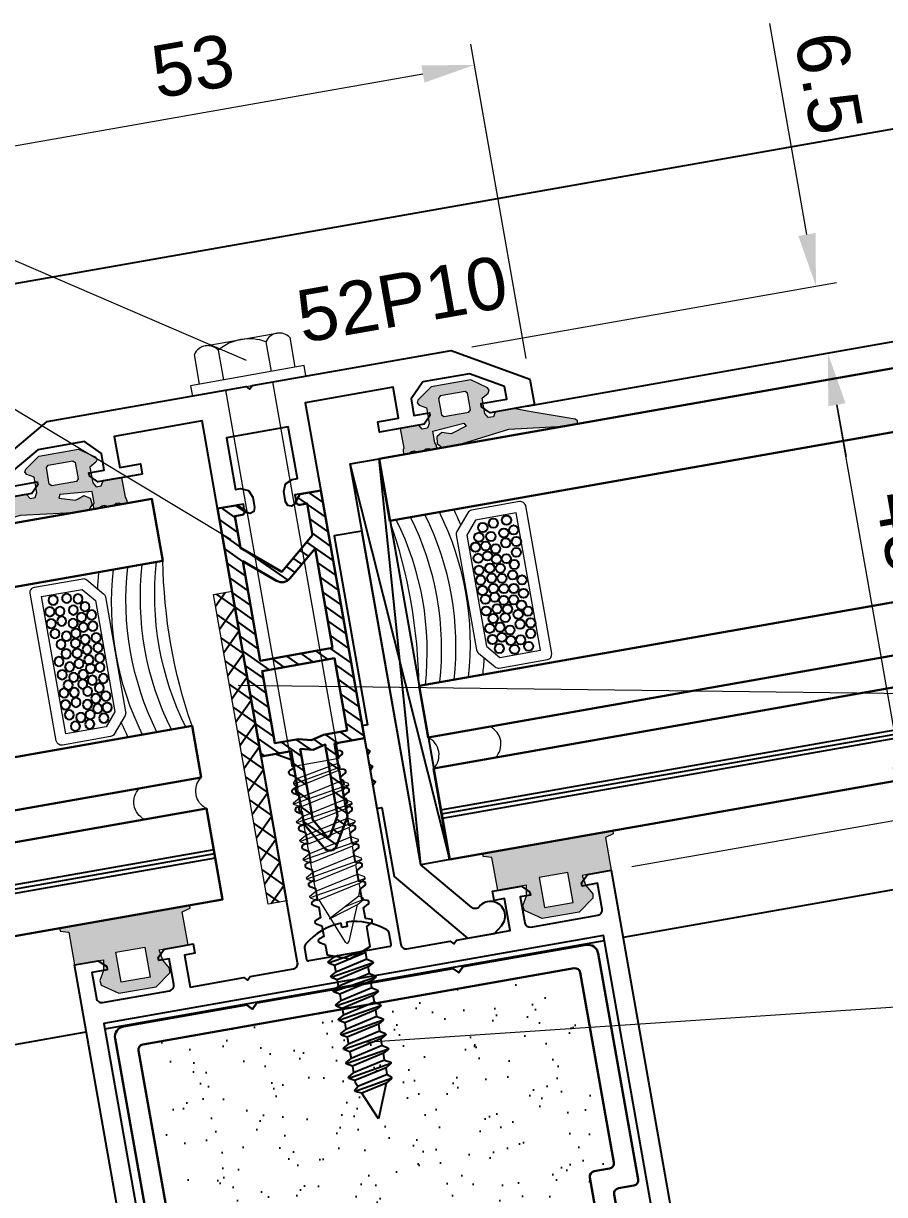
# Model space of a CAD drawing. Header units: millimetres. Extents: x 22319 to 27873, y 35287 to 39437.
# Drawn here: x 23005.5 to 23087.7, y 39220.2 to 39332 of the extents above; entities that cross this region are included whole.
import ezdxf
from ezdxf.enums import TextEntityAlignment as Align

# ---------------------------------------------------------------- set-up
doc = ezdxf.new("R2010")
doc.units = ezdxf.units.MM
doc.header["$LTSCALE"] = 0.5
doc.linetypes.add('ACDINTGB', pattern=[9, 4, -1, 1, -1, 1, -1])
for name, color, linetype in [('1', 1, 'Continuous'), ('2', 2, 'Continuous'), ('PROFILE_PO', 2, 'Continuous'), ('S_GASKET_HATCH', 252, 'Continuous')]:
    doc.layers.add(name, color=color, linetype=linetype)
for name, color, linetype, lineweight in [('AM_0', 7, 'Continuous', 30), ('AM_1', 14, 'Continuous', 30), ('AM_4', 3, 'Continuous', 25), ('AM_5', 3, 'Continuous', 18), ('AM_6', 2, 'Continuous', 20), ('AM_8', 1, 'Continuous', 25), ('GASKET', 1, 'Continuous', 20), ('PROFILE_X2', 2, 'ACDINTGB', 9), ('S_ACCESSORY', 7, 'Continuous', 9), ('S_GASKET', 7, 'Continuous', 9), ('S_SILICON', 7, 'Continuous', 9)]:
    doc.layers.add(name, color=color, linetype=linetype, lineweight=lineweight)
doc.styles.add('Border', font='ARIAL.TTF')
doc.styles.get("Standard").update_dxf_attribs({"font": 'ARIAL.TTF'})
doc.dimstyles.new('SBS_DIN$0', dxfattribs={"dimscale": 2, "dimtxt": 2.5, "dimasz": 2.5, "dimexe": 1, "dimexo": 1, "dimgap": 1, "dimtad": 1, "dimrnd": 0.5, "dimdsep": 46, "dimtxsty": 'Standard', "dimcen": 0, "dimclrd": 256, "dimclre": 256, "dimclrt": 2, "dimadec": 0, "dimazin": 2, "dimtp": 0.1, "dimtm": 0.1, "dimtfac": 0.71, "dimtofl": 0, "dimtmove": 0, "dimatfit": 3, "dimfxl": 0, "dimlwd": -1, "dimlwe": -1, "dimarcsym": 0})

# ---------------------------------------------------------------- blocks, each defined once
blk = doc.blocks.new('*D445')
at = {"layer": 'AM_5'}
for p, q in [((23063.59138666329, 39251.50170500676), (23092.07314227326, 39256.52380697875)), ((23104.95044595777, 39171.97544774086), (23090.97176765557, 39251.25247185835)), ((23077.82933511263, 39162.11613109265), (23107.78830235213, 39167.39870533114))]:
    blk.add_line(p, q, dxfattribs=at)
for points in [[(23091.79244078308, 39251.39717867307), (23090.15109452807, 39251.10776504363), (23090.10352676724, 39256.17651062342)], [(23105.77111908528, 39172.12015455558), (23104.12977283026, 39171.83074092614), (23105.81868684611, 39167.05140897581)]]:
    blk.add_solid(points, dxfattribs=at)
at = {"layer": 'Defpoints', "color": 0}
for p in [(23090.10352676724, 39256.17651062342), (23061.62177115726, 39251.15440865143), (23075.8597196066, 39161.76883473732)]:
    blk.add_point(p, dxfattribs=at)
at = {"layer": 'AM_5', "color": 2, "insert": (23102.44480349663, 39212.40455649936), "char_height": 5, "attachment_point": 5, "rotation": 280.000000000006}
blk.add_mtext('90.5', dxfattribs=at)
blk = doc.blocks.new('*D446')
at = {"layer": 'AM_5'}
for p, q in [((23053.51860501137, 39299.98921911907), (23048.23368448303, 39329.96149282954)), ((23043.6569420733, 39327.12363643518), (23001.31020869379, 39319.6567647955)), ((23001.32379410173, 39290.78586570273), (22996.0388735734, 39320.75813941319))]:
    blk.add_line(p, q, dxfattribs=at)
for points in [[(23043.51223525858, 39327.94430956269), (23043.80164888803, 39326.30296330767), (23048.58098083836, 39327.99187732352)], [(23001.16550187907, 39320.47743792301), (23001.45491550852, 39318.83609166799), (22996.38616992873, 39318.78852390717)]]:
    blk.add_solid(points, dxfattribs=at)
at = {"layer": 'Defpoints', "color": 0}
for p in [(22996.38616992873, 39318.78852390717), (23053.8659013667, 39298.01960361305), (23001.67109045706, 39288.81625019671)]:
    blk.add_point(p, dxfattribs=at)
at = {"layer": 'AM_5', "color": 2, "insert": (23021.69268255798, 39327.87557671824), "char_height": 5, "attachment_point": 5, "rotation": 10.000000000005043}
blk.add_mtext('53', dxfattribs=at)
blk = doc.blocks.new('*D447')
at = {"layer": 'AM_5'}
for p, q in [((23080.29240472906, 39311.81814866859), (23076.74243582847, 39331.95102275472)), ((23048.31797590644, 39301.103061115), (23083.13026112342, 39307.24140625887)), ((23055.28482979722, 39295.73126563757), (23084.25896860273, 39300.84018805178)), ((23083.15759398504, 39295.56885293138), (23084.02583487338, 39290.64481416632))]:
    blk.add_line(p, q, dxfattribs=at)
for points in [[(23081.11307785657, 39311.96285548332), (23079.47173160155, 39311.67344185387), (23081.16064561739, 39306.89410990354)], [(23083.97826711255, 39295.71355974611), (23082.33692085754, 39295.42414611666), (23082.2893530967, 39300.49289169644)]]:
    blk.add_solid(points, dxfattribs=at)
at = {"layer": 'Defpoints', "color": 0}
for p in [(23081.16064561739, 39306.89410990354), (23046.34836040042, 39300.75576475966), (23053.31521429119, 39295.38396928224)]:
    blk.add_point(p, dxfattribs=at)
at = {"layer": 'AM_5', "color": 2, "insert": (23082.36941506334, 39326.25774194283), "char_height": 5, "attachment_point": 5, "rotation": 280.000000000006}
blk.add_mtext('6.5', dxfattribs=at)
blk = doc.blocks.new('pv002')
at = {"layer": 'AM_8'}
h = blk.add_hatch(dxfattribs=at)
h.set_pattern_fill('USER', color=256, angle=45, pattern_type=0)
h.set_pattern_definition([(45, (-1649.052311359614, -464.2889585145235), (-0.7071067811865475, 0.7071067811865476), [])])
edge = h.paths.add_edge_path()
edge.add_line((0, 0), (-2.899999999999636, 0))
edge.add_line((-2.899999999999636, 3.550000000000182), (-2.899999999999636, 0))
edge.add_line((-2.700000000000728, 3.603589838486187), (-2.900000000001455, 3.550000000000182))
edge.add_line((-2.700000000000728, 3.603589838486187), (-2.700000000000728, 3.996410161513722))
edge.add_line((-2.700000000000728, 3.996410161513722), (-2.900000000001455, 4.050000000000182))
edge.add_line((-2.899999999999636, 5.349999999999909), (-2.899999999999636, 4.049999999999727))
edge.add_line((-2.700000000000728, 5.403589838486369), (-2.900000000001455, 5.349999999999909))
edge.add_line((-2.700000000000728, 5.403589838486369), (-2.700000000000728, 5.796410161513904))
edge.add_line((-2.899999999999636, 5.849999999999909), (-2.699999999998909, 5.79641016151345))
edge.add_line((-2.899999999999636, 5.849999999999909), (-2.899999999999636, 7.062741470229412))
edge.add_line((-4.393782217350235, 9.650048166123725), (-2.899999999999636, 7.062741470228957))
edge.add_arc((-5, 9.300048166123815), 0.7000000000000146, 390.000000000001, 450)
edge.add_arc((-5, 9.300048166123815), 0.7000000000000135, 450, 509.999999999997)
edge.add_line((-7.100000000000364, 7.062741470228957), (-5.606217782649765, 9.650048166123725))
edge.add_line((-7.100000000000364, 5.849999999999909), (-7.100000000000364, 7.062741470228957))
edge.add_line((-7.299999999999272, 5.79641016151345), (-7.099999999998545, 5.849999999999909))
edge.add_line((-7.299999999999272, 5.79641016151345), (-7.299999999999272, 5.403589838485914))
edge.add_line((-7.100000000000364, 5.349999999999909), (-7.299999999999272, 5.403589838486369))
edge.add_line((-7.100000000000364, 4.050000000000182), (-7.100000000000364, 5.349999999999909))
edge.add_line((-7.299999999999272, 3.996410161513722), (-7.099999999998545, 4.050000000000182))
edge.add_line((-7.299999999999272, 3.996410161513722), (-7.299999999999272, 3.603589838486187))
edge.add_line((-7.100000000000364, 3.550000000000182), (-7.299999999999272, 3.603589838486187))
edge.add_line((-7.100000000000364, 3.550000000000182), (-7.100000000000364, 0))
edge.add_line((-10, 0), (-7.100000000000364, 0))
edge.add_line((-10, 0), (-10, -24))
edge.add_line((-10, -24), (-8.075735931288364, -24))
edge.add_line((-8.075735931288364, -24), (-7.587867965645273, -23.512132034356))
edge.add_arc((-7.799999999999272, -23.30000000000018), 0.2999999999999711, 314.999999999958, 356.718851247591)
edge.add_arc((-7.799999999999272, -23.30000000000018), 0.3000000000001083, 356.718851247591, 450)
edge.add_line((-8.5, -23), (-7.799999999999272, -23))
edge.add_line((-8.5, -19.93684870912102), (-8.5, -23.00000000000045))
edge.add_line((-8.5, -19.93684870912102), (-5, -17.00000000000045))
edge.add_line((-5, -17), (-1.5, -19.93684870912011))
edge.add_line((-1.5, -19.93684870912057), (-1.5, -23.00000000000045))
edge.add_line((-2.200000000000728, -23), (-1.5, -23))
edge.add_arc((-2.200000000000728, -23.30000000000018), 0.2999999999999012, 450, 536.147953645932)
edge.add_arc((-2.200000000000728, -23.30000000000018), 0.3000000000000871, 536.147953645932, 585.0000000000271)
edge.add_line((-2.412132034356546, -23.512132034356), (-2.024264068712, -24))
edge.add_line((-2.024264068712, -24), (0, -24))
edge.add_line((0, 0), (0, -24))
edge = h.paths.add_edge_path(flags=16)
edge.add_arc((-5, -17), 0.9999999999999966, 410.000000000002, 489.9999999999891)
edge.add_line((-8.5, -18.63144141978864), (-5.642787609685911, -16.23395555688103))
edge.add_line((-8.5, -9), (-8.5, -18.63144141978819))
edge.add_line((-1.5, -9), (-8.5, -9))
edge.add_line((-1.5, -9), (-1.5, -18.63144141978819))
edge.add_line((-4.357212390314089, -16.23395555688103), (-1.5, -18.63144141978819))
edge.add_arc((-5, 8.500048166123634), 0.2000000000001071, 389.99999999998, 509.999999999987)
edge.add_line((-6.200000000000728, 6.821587197041026), (-5.173205080758635, 8.600048166123543))
edge.add_line((-6.200000000000728, 6.821587197041026), (-6.200000000000728, -0.06825143763126107))
edge.add_line((-6.200000000000728, -0.06825143763126107), (-5, 0.2532875932861316))
edge.add_line((-5, 0.2532875932865863), (-3.799999999999272, -0.06825143763080632))
edge.add_line((-3.799999999999272, 6.821587197041481), (-3.799999999999272, -0.06825143763080632))
edge.add_line((-4.826794919243184, 8.600048166123543), (-3.800000000001091, 6.821587197041481))
edge.add_line((-5, -0.6784609690830621), (-3.799999999999272, -1.000000000000455))
edge.add_line((-3.799999999999272, -1), (-1.5, -1))
edge.add_line((-1.5, -1), (-1.5, -8))
edge.add_line((-1.5, -8), (-8.5, -8))
edge.add_line((-8.5, -1), (-8.5, -8))
edge.add_line((-6.200000000000728, -1), (-8.500000000001819, -1))
edge.add_line((-6.200000000000728, -1), (-5.000000000001819, -0.6784609690826073))
at = {"layer": 'AM_1', "flags": 128}
for points in [[(-2.499322256418964, -23.27984592317898, -0.3946564050717572), (-2.200000000000728, -23), (-1.5, -23), (-1.5, -19.93684870912011), (-5, -17), (-8.5, -19.93684870912148), (-8.5, -23), (-7.799999999999272, -23, -0.4310878545440041), (-7.500491789374792, -23.31717066592455, -0.1840704505669093), (-7.587867965643454, -23.512132034356), (-8.075735931288364, -24), (-10, -24), (-10, 0), (-7.100000000000364, 0), (-7.100000000000364, 3.549999999999727), (-7.299999999999272, 3.603589838485732), (-7.299999999999272, 3.996410161513722), (-7.100000000000364, 4.049999999999727), (-7.100000000000364, 5.349999999999909), (-7.299999999999272, 5.403589838485914), (-7.299999999999272, 5.796410161513904), (-7.100000000000364, 5.849999999999909), (-7.100000000000364, 7.062741470228957), (-5.606217782649765, 9.650048166123725, -0.2679491924311086), (-5, 10.00004816612363, -0.267949192431118), (-4.393782217350235, 9.650048166123725), (-2.899999999999636, 7.062741470228957), (-2.899999999999636, 5.849999999999909), (-2.700000000000728, 5.796410161513904), (-2.700000000000728, 5.403589838485914), (-2.899999999999636, 5.349999999999909), (-2.899999999999636, 4.049999999999727), (-2.700000000000728, 3.996410161513722), (-2.700000000000728, 3.603589838485732), (-2.899999999999636, 3.549999999999727), (-2.899999999999636, 0), (0, 0), (0, -24), (-2.024264068712, -24), (-2.412132034356546, -23.512132034356, -0.2164453754112569)], [(-5.173205080756816, 8.600048166123997, -0.5773502691896664), (-4.826794919243184, 8.600048166123997), (-3.799999999999272, 6.821587197041936), (-3.799999999999272, -0.06825143763126107), (-5, 0.2532875932865863), (-6.200000000000728, -0.06825143763126107), (-6.200000000000728, 6.821587197040571)], [(-4.357212390314089, -16.23395555688103), (-1.5, -18.63144141978819), (-1.5, -9), (-8.5, -9), (-8.5, -18.63144141978819), (-5.64278760968773, -16.23395555688103, -0.3639702342661382)]]:
    blk.add_lwpolyline(points, format="xyb", close=True, dxfattribs=at)
blk.add_lwpolyline([(-3.799999999999272, -1), (-1.5, -1), (-1.5, -8), (-8.5, -8), (-8.5, -1), (-6.200000000000728, -1), (-5, -0.6784609690830621)], close=True, dxfattribs=at)
blk = doc.blocks.new('*D448')
at = {"layer": 'AM_5'}
for p, q in [((23054.30002441578, 39295.55759249241), (23084.25897294393, 39300.84016343159)), ((23089.2352858789, 39261.10054938847), (23083.15759832624, 39295.5688283112)), ((23063.59138666329, 39251.50170500676), (23092.07314227326, 39256.52380697875))]:
    blk.add_line(p, q, dxfattribs=at)
for points in [[(23083.97827145375, 39295.71353512592), (23082.33692519873, 39295.42412149647), (23082.2893574379, 39300.49286707625)], [(23090.05595900641, 39261.2452562032), (23088.4146127514, 39260.95584257375), (23090.10352676724, 39256.17651062342)]]:
    blk.add_solid(points, dxfattribs=at)
at = {"layer": 'Defpoints', "color": 0}
for p in [(23082.2893574379, 39300.49286707625), (23052.33040890976, 39295.21029613708), (23061.62177115726, 39251.15440865143)]:
    blk.add_point(p, dxfattribs=at)
at = {"layer": 'AM_5', "color": 2, "insert": (23089.89820166361, 39283.50094807326), "char_height": 5, "attachment_point": 5, "rotation": 280.000000000006}
blk.add_mtext('45', dxfattribs=at)
blk = doc.blocks.new('Glass 6-16-Contraflam Lite 44.2')
at = {"layer": 'AM_0'}
for points in [[(84.25505423948198, 32.80004999999801), (0, 32.80004999999801), (0, 38.80004999999801), (84.25505423948198, 38.80004999999801)], [(84.25505423948198, 11.79995000000054), (0, 11.79995000000054), (0, 16.79995000000054), (84.25505423948198, 16.79995000000054)], [(84.25505423948198, 0), (0, 0), (0, 8.799950000000536), (84.25505423948198, 8.799950000000536)]]:
    blk.add_lwpolyline(points, dxfattribs=at)
at = {"layer": 'AM_8'}
for p, q in [((0, 4.799950000000536), (84.25505423948198, 4.799950000000536)), ((0, 4.39994999999908), (84.25505423948198, 4.39994999999908)), ((0, 3.999949999997625), (84.25505423948198, 3.999949999997625))]:
    blk.add_line(p, q, dxfattribs=at)
for centre in [(9.669370896248438, 30.86891733977245), (10.95919309370947, 30.92906579800911), (8.076184905392438, 29.78277766164683), (8.60768384788389, 30.62921253328386), (10.49909698517513, 29.764212863789), (11.47172377716197, 29.89243401171552), (7.59710336507851, 28.90487125205982), (8.580845816348301, 28.8449804709453), (9.224985828066565, 29.65810423784569), (10.51461893726082, 28.80865435733722), (11.5373853452511, 28.75329869052075), (7.667736545947264, 27.81888430726394), (8.580169273471256, 27.87133151430317), (9.472730572582805, 28.4201683947249), (11.34850541424021, 27.74814522330416), (7.542068813399965, 26.68008906635805), (8.602940010037855, 26.69652155687072), (9.37454009346402, 27.42307707200234), (9.578958496669657, 26.49944619029702), (10.30945030379371, 27.31479713025328), (10.95919309370947, 26.63664327849983), (7.542068813399965, 25.71426759698079), (8.602940010037855, 25.73070008749346), (9.578958496669657, 25.53362472091976), (10.6255153174061, 25.67082180912257), (7.542068813399965, 24.71347478454118), (8.602940010037855, 24.72990727505385), (9.578958496669657, 24.53283190848015), (10.51984677458677, 24.38913014449645), (11.43352744146978, 25.05616419453872), (7.667736545947264, 23.83686238488735), (8.580169273471256, 23.88930959192658), (9.37454009346402, 23.44105514962575), (10.30945030379371, 23.33277520787669), (11.34850541424021, 23.7661233009203), (7.542068813399965, 22.73145286216459), (8.076184905392438, 21.91287243771512), (8.602940010037855, 22.74788535267726), (9.578958496669657, 22.55080998609628), (10.95919309370947, 22.68800707429909), (11.47172377716197, 22.02252878778381), (7.59710336507851, 21.03496602813539), (8.580845816348301, 20.97507524702087), (9.224985828066565, 21.78819901391398), (10.49909698517513, 21.89430763985729), (10.51461893726082, 20.93874913341278), (11.5373853452511, 20.88339346659632), (7.667736545947264, 19.94897908333951), (8.580169273471256, 20.00142629037146), (9.472730572582805, 20.55026317079319), (11.34850541424021, 19.87823999937245), (8.157827586015628, 18.99362284989911), (9.37454009346402, 19.55317184807791), (9.578958496669657, 18.66292668454844), (10.30945030379371, 19.44489190632157), (10.95919309370947, 18.71104324021871)]:
    blk.add_circle(centre, 0.4393685602240112, dxfattribs=at)
at = {"layer": 'PROFILE_X2', "linetype": 'Continuous'}
blk.add_lwpolyline([(12.5, 17.15002599999571, 0.414213562373095), (13, 17.65002599999571), (13, 31.95004400000471, 0.414213562373095), (12.5, 32.45004400000471), (7.832599418146856, 32.45004400000471, 0.2212339828140486), (7.450142336630961, 32.27211011246982), (6.117542918487743, 30.68963351970888, 0.1767798107320656), (6, 30.36756740724377), (6, 19.23250259275665, 0.1767798107320793), (6.117542918484105, 18.91043648029154), (7.450142336630961, 17.3279598875306, 0.2212339828140487), (7.832599418146856, 17.15002599999571)], format="xyb", close=True, dxfattribs=at)
blk.add_lwpolyline([(12, 18.15002599999571), (12, 31.45004400000471), (8.065218836291024, 31.45004400000471), (7, 30.18508481448953), (7, 19.41498518551089), (8.065218836294662, 18.15002599999571)], close=True, dxfattribs=at)
at = {"layer": 'S_SILICON', "linetype": 'Continuous'}
for centre, radius, start, end in [((-50.17100253149692, 24.80004999999801), 50.80481763588586, 350.9401915933207, 9.05980840667925), ((-26.50586874385408, 24.80004999999801), 28.26835861790447, 343.560548821095, 16.43945117890499), ((-25.11272946330064, 24.80004999999801), 28.26835861790447, 343.560548821095, 16.43945117890499), ((-23.71959018275084, 24.80004999999801), 28.26835861790447, 343.560548821095, 16.43945117890499), ((-22.32645090220103, 24.80004999999801), 28.26835861790447, 343.560548821095, 16.43945117890499), ((-20.93331162159302, 24.80005000000529), 28.26835861784836, 13.18916975009523, 16.43945117890499), ((-20.93331162159302, 24.80004999999801), 28.26835861784836, 343.560548821095, 346.8107813933117), ((-1.104350487039483, 10.29994999997871), 1.862683547508502, 306.3617510193578, 53.63824898047437), ((4.895649512956879, 10.29994999996416), 1.862683547508502, 306.3617510193578, 53.63824898047437)]:
    blk.add_arc(centre, radius, start, end, dxfattribs=at)
blk = doc.blocks.new('52R025_b')
at = {"layer": 'S_GASKET_HATCH'}
h = blk.add_hatch(color=256, dxfattribs=at)
h.paths.add_polyline_path([(-4.100000000002183, 2.19999999999709), (-4.299999999999272, 2.400000000001455), (-6.700000000000728, 2.400000000001455), (-6.899999999997817, 2.19999999999709), (-6.899999999997817, 0.5999999999985448), (-6.700000000000728, 0.4000000000014552), (-4.299999999999272, 0.4000000000014552), (-4.100000000002183, 0.5999999999985448)], flags=16)
h.paths.add_polyline_path([(5.790000000000873, -2.220000000001164), (5.590000000000146, -2.010000000002037), (1.380000000001019, -0.5500000000029104), (0, 0), (-1.799999999999272, 0), (-2.049999999999272, -0.430000000000291), (-2.549999999999272, -0.430000000000291), (-2.799999999999272, 0), (-2.799999999999272, 1.5), (-2.149999999997817, 1.879999999997381), (-2, 2.120000000002619), (-2.129999999997381, 2.379999999997381), (-3.579999999998108, 3.400000000001455), (-7.420000000001892, 3.400000000001455), (-8.869999999998981, 2.379999999997381), (-9, 2.120000000002619), (-8.850000000002183, 1.879999999997381), (-8.200000000000728, 1.5), (-8.200000000000728, 0), (-8.450000000000728, -0.430000000000291), (-8.950000000000728, -0.430000000000291), (-9.200000000000728, 0), (-11, 0), (-11, -1.900000000001455), (-11.07999999999811, -2.059999999997672), (-11.11999999999898, -2.5), (-10.63999999999942, -2.5), (-10.34000000000015, -2.339999999996508), (-10.06000000000131, -2.339999999996508), (-9.7599999999984, -2.5), (-9.2400000000016, -2.5), (-8.93999999999869, -2.339999999996508), (-8.659999999999854, -2.339999999996508), (-8.360000000000582, -2.5), (-7.880000000001019, -2.5), (-7.920000000001892, -2.059999999997672), (-8, -1.900000000001455), (-8, -0.8000000000029104), (-4.930000000000291, -0.5599999999976717), (-4.759999999998399, -0.8799999999973807), (-6.299999999999272, -1.339999999996508), (-6.56000000000131, -1.260000000002037), (-7.159999999999854, -1.059999999997672), (-7.700000000000728, -1.400000000001455), (-7.790000000000873, -2.029999999998836), (-7.350000000002183, -2.5), (-5.829999999998108, -2.5), (-0.8300000000017462, -1.870000000002619), (4.409999999999854, -2.5), (5.719999999997526, -2.5)])
at = {"layer": 'S_GASKET', "color": 0, "linetype": 'ByBlock'}
for points in [[(5.790000000000873, -2.220000000001164), (5.590000000000146, -2.010000000002037), (1.380000000001019, -0.5500000000029104), (0, 0), (-1.799999999999272, 0), (-2.049999999999272, -0.430000000000291), (-2.549999999999272, -0.430000000000291), (-2.799999999999272, 0), (-2.799999999999272, 1.5), (-2.149999999997817, 1.879999999997381), (-2, 2.120000000002619), (-2.129999999997381, 2.379999999997381), (-3.579999999998108, 3.400000000001455), (-7.420000000001892, 3.400000000001455), (-8.869999999998981, 2.379999999997381), (-9, 2.120000000002619), (-8.850000000002183, 1.879999999997381), (-8.200000000000728, 1.5), (-8.200000000000728, 0), (-8.450000000000728, -0.430000000000291), (-8.950000000000728, -0.430000000000291), (-9.200000000000728, 0), (-11, 0), (-11, -1.900000000001455), (-11.07999999999811, -2.059999999997672), (-11.11999999999898, -2.5), (-10.63999999999942, -2.5), (-10.34000000000015, -2.339999999996508), (-10.06000000000131, -2.339999999996508), (-9.7599999999984, -2.5), (-9.2400000000016, -2.5), (-8.93999999999869, -2.339999999996508), (-8.659999999999854, -2.339999999996508), (-8.360000000000582, -2.5), (-7.880000000001019, -2.5), (-7.920000000001892, -2.059999999997672), (-8, -1.900000000001455), (-8, -0.8000000000029104), (-4.930000000000291, -0.5599999999976717), (-4.759999999998399, -0.8799999999973807), (-6.299999999999272, -1.339999999996508), (-6.56000000000131, -1.260000000002037), (-7.159999999999854, -1.059999999997672), (-7.700000000000728, -1.400000000001455), (-7.790000000000873, -2.029999999998836), (-7.350000000002183, -2.5), (-5.829999999998108, -2.5), (-0.8300000000017462, -1.870000000002619), (4.409999999999854, -2.5), (5.719999999997526, -2.5)], [(-4.100000000002183, 2.19999999999709), (-4.299999999999272, 2.400000000001455), (-6.700000000000728, 2.400000000001455), (-6.899999999997817, 2.19999999999709), (-6.899999999997817, 0.5999999999985448), (-6.700000000000728, 0.4000000000014552), (-4.299999999999272, 0.4000000000014552), (-4.100000000002183, 0.5999999999985448)]]:
    blk.add_lwpolyline(points, close=True, dxfattribs=at)
blk = doc.blocks.new('52T62')
at = {"color": 7, "linetype": 'Continuous', "flags": 128}
blk.add_lwpolyline([(-26.00001500000144, -82.5), (-26.00001500000144, 6.5), (-23.70001500000217, 6.5), (-23.00001500000144, 5.80000000000291), (-23.00001500000144, 5.5), (-24.50001500000144, 5.5), (-24.50001500000144, 3, 0.414213562373095), (-24.00001500000144, 2.5), (-17.50001500000144, 2.5, 0.4142135623732282), (-17.00001500000144, 3), (-17.00001500000144, 5.5), (-18.00001500000144, 5.5), (-18.00001500000144, 5.80000000000291), (-17.30001500000071, 6.5), (-15.50001500000144, 6.5), (-14.50001500000144, 6.5), (-14.50001500000144, 5.600000000005821), (-15.50001500000144, 5.600000000005821), (-15.50001500000144, 2.5), (-10.30001500000071, 2.5), (-10.00001500000144, 2.200000000004366), (-9.700015000002168, 2.5), (-5.50001500000144, 2.5, 0.4142135623733614), (-5.00001500000144, 3), (-5.00001500000144, 23), (-3.600014999999985, 23), (-2.100014999999985, 22.13397459621774), (-2.100014999999985, 21.33068722057942), (-2.556057778292598, 21.19126095119282, 0.6556287290967124), (-2.597583437349385, 20.826794919245), (-2.100014999999985, 20.53952364800352), (-2.100014999999985, 19.52068722057447), (-2.556057778292598, 19.38126095119515, 0.6556287290968543), (-2.597583437349385, 19.01679491924733), (-2.100014999999985, 18.72952364799858), (-2.100014999999985, 17.7106872205768), (-2.556057778292598, 17.57126095119747, 0.6556287290968543), (-2.597583437349385, 17.20679491924238), (-2.100014999999985, 16.9195236480009), (-2.100014999999985, 15.90068722057913), (-2.556057778292598, 15.76126095119253, 0.6556287290968413), (-2.597583437349385, 15.39679491924471), (-2.100014999999985, 15.10952364800323), (-2.100014999999985, 14.09068722057418), (-2.556057778292598, 13.95126095119485, 0.6556287290967703), (-2.597583437349385, 13.58679491924704), (-2.100014999999985, 13.29952364799829), (-2.100014999999985, 12.28068722057651), (-2.556057778292598, 12.14126095119718, 0.6556287290968543), (-2.597583437349385, 11.77679491924209), (-2.100014999999985, 11.48952364800061), (-2.100014999999985, 10.47068722057884), (-2.556057778292598, 10.33126095119223, 0.6556287290967124), (-2.597583437349385, 9.966794919244421), (-2.100014999999985, 9.679523648002942), (-2.100014999999985, 8.660687220573891), (-2.556057778292598, 8.521260951194563, 0.6556287290968543), (-2.597583437349385, 8.15679491924675), (-2.100014999999985, 7.869523647997994), (-2.100014999999985, 6.850687220576219), (-2.556057778292598, 6.711260951196891, 0.6556287290968065), (-2.597583437349385, 6.346794919249078), (-2.100014999999985, 6.059523648000322), (-2.100014999999985, 5.040687220578548), (-2.556057778292598, 4.90126095119922, 0.6556287290966915), (-2.597583437349385, 4.53679491924413), (-2.100014999999985, 4.249523648002651), (-2.100014999999985, 3.264337491957122), (-1.500000144005753e-05, 2.5), (2.099985000000743, 3.317646630566742), (2.099985000000743, 5.249523648002651), (2.597553437350143, 5.53679491924413, 0.6556287290975459), (2.556027778293355, 5.901260951191944), (2.099985000000743, 6.040687220578548), (2.099985000000743, 7.059523648000322), (2.597553437350143, 7.346794919241802, 0.6556287290975841), (2.556027778293355, 7.711260951196891), (2.099985000000743, 7.850687220576219), (2.099985000000743, 8.869523647997994), (2.597553437350143, 9.15679491924675, 0.6556287290975841), (2.556027778293355, 9.521260951194563), (2.099985000000743, 9.660687220573891), (2.099985000000743, 10.67952364800294), (2.597553437350143, 10.96679491924442, 0.655628729097467), (2.556027778293355, 11.33126095119223), (2.099985000000743, 11.47068722057884), (2.099985000000743, 12.48952364800061), (2.597553437350143, 12.77679491924937, 0.6556287290975841), (2.556027778293355, 13.14126095119718), (2.099985000000743, 13.28068722057651), (2.099985000000743, 14.29952364800556), (2.597553437350143, 14.58679491924704, 0.6556287290975226), (2.556027778293355, 14.95126095119485), (2.099985000000743, 15.09068722057418), (2.099985000000743, 16.10952364800323), (2.597553437350143, 16.39679491924471, 0.6556287290975692), (2.556027778293355, 16.76126095119253), (2.099985000000743, 16.90068722057913), (2.099985000000743, 17.9195236480009), (2.597553437350143, 18.20679491924238, 0.6556287290975841), (2.556027778293355, 18.57126095119747), (2.099985000000743, 18.7106872205768), (2.099985000000743, 19.72952364799858), (2.597553437350143, 20.01679491924733, 0.6556287290975841), (2.556027778293355, 20.38126095119515), (2.099985000000743, 20.52068722057447), (2.099985000000743, 21.53952364800352), (2.597553437350143, 21.826794919245, 0.655628729097467), (2.556027778293355, 22.19126095119282), (2.099985000000743, 22.33068722057942), (2.099985000000743, 22.5, -0.4142135623730284), (2.599985000000743, 23), (4.99998499999856, 23), (4.99998499999856, 3, 0.4142135623733615), (5.49998499999856, 2.5), (9.699984999999288, 2.5), (9.99998499999856, 2.200000000004366), (10.29998499999783, 2.5), (15.49998499999856, 2.5), (15.49998499999856, 5.600000000005821), (14.49998499999856, 5.600000000005821), (14.49998499999856, 6.5), (15.49998499999856, 6.5), (17.29998499999783, 6.5), (17.99998499999856, 5.80000000000291), (17.99998499999856, 5.5), (16.99998499999856, 5.5), (16.99998499999856, 3, 0.414213562373095), (17.49998499999856, 2.5), (23.99998499999856, 2.5, 0.414213562373095), (24.49998499999856, 3), (24.49998499999856, 5.5), (22.99998499999856, 5.5), (22.99998499999856, 5.80000000000291), (23.69998499999929, 6.5), (25.99998499999856, 6.5), (25.99998499999856, -82.5, -0.414213562373095)], format="xyb", dxfattribs=at)
blk.add_lwpolyline([(-24.20001499999853, -59.5), (-22.90001499999926, -59.5, -0.414213562373095), (-21.90001499999926, -60.5, -0.414213562373095), (-22.90001499999926, -61.5), (-24.20001499999853, -61.5), (-24.20001499999853, -81.5), (24.19998499999929, -81.5), (24.19998499999929, -61.5), (22.89998500000002, -61.5, -0.414213562373095), (21.89998500000002, -60.5, -0.414213562373095), (22.89998500000002, -59.5), (24.19998499999929, -59.5), (24.19998499999929, 0.5), (-24.20001499999853, 0.5)], format="xyb", close=True, dxfattribs=at)
blk = doc.blocks.new('52R020_b')
at = {"layer": 'S_GASKET_HATCH'}
h = blk.add_hatch(color=256, dxfattribs=at)
h.paths.add_polyline_path([(-6.900001999998494, -2.400000000001455), (-4.099997999997868, -2.400000000001455), (-4.099997999997868, 0.5), (-6.900001999998494, 0.5)], flags=16)
h.paths.add_polyline_path([(-8.881461999997555, -1.897633000000496), (-8.375529999997525, -1.008142000006046), (-8.200000999997428, 0), (-11, 0), (-11, 3.185598684030992), (-11.79999899999893, 3.399957684036053), (-11.79999899999893, 3.699957684038964), (0.7999990000025718, 3.699957684038964), (0.7999990000025718, 3.399957684036053), (0, 3.185598684030992), (0, 0), (-2.799998999998934, 0), (-2.624469999998837, -1.008142000006046), (-2.118537999998807, -1.897633000000496), (-2.177928999997675, -2.334233000001404), (-3.700000999997428, -3.400000000001455), (-7.299998999998934, -3.400000000001455), (-8.82207500000004, -2.334233000001404)])
at = {"layer": 'S_GASKET'}
for points in [[(-8.881461999997555, -1.897633000000496), (-8.375529999997525, -1.008142000006046), (-8.200000999997428, 0), (-11, 0), (-11, 3.185598684030992), (-11.79999899999893, 3.399957684036053), (-11.79999899999893, 3.699957684038964), (0.7999990000025718, 3.699957684038964), (0.7999990000025718, 3.399957684036053), (0, 3.185598684030992), (0, 0), (-2.799998999998934, 0), (-2.624469999998837, -1.008142000006046), (-2.118537999998807, -1.897633000000496), (-2.177928999997675, -2.334233000001404), (-3.700000999997428, -3.400000000001455), (-7.299998999998934, -3.400000000001455), (-8.82207500000004, -2.334233000001404)], [(-6.900001999998494, -2.400000000001455), (-4.099997999997868, -2.400000000001455), (-4.099997999997868, 0.5), (-6.900001999998494, 0.5)]]:
    blk.add_lwpolyline(points, close=True, dxfattribs=at)
blk = doc.blocks.new('INS 2')
at = {"layer": 'AM_8'}
h = blk.add_hatch(dxfattribs=at)
h.set_pattern_fill('AR-SAND', color=1, scale=0.1, angle=90, style=0)
h.set_pattern_definition([(127.5, (-1167.893984370588, 1836.543305400111), (-4.894132373293424, -0.1600031295984043), [0, -3.860800000000001, 0, -4.318000000000001, 0, -4.1275]), (97.49999999999996, (-1167.893984370588, 1836.543305400111), (-7.168251005683543, 4.495232831380027), [0, -2.0828, 0, -3.4798, 0, -1.3335]), (57.49999999999999, (-1167.893984370588, 1833.419105400113), (-0.01437184678545643, 7.90992370241458), [0, -1.27, 0, -4.572, 0, -5.969]), (47.5, (-1167.893984370588, 1833.419105400113), (-2.229293232572162, 7.635564524722972), [0, -0.635, 0, -2.9972, 0, -3.429])])
h.paths.add_polyline_path([(18.90001199999824, 57.49996900000042, 0.4142135623730951), (18.40001199999824, 57.99996900000042), (6.000011999996781, 57.99996900000042), (5.250011999996786, 58.74996900000042), (4.750011999996786, 58.74996900000042), (4.000011999996786, 57.99996900000042), (-3.999988000003214, 57.99996900000042), (-4.750012000000424, 58.74996900000042), (-5.249988000003214, 58.74996900000042), (-5.999988000003218, 57.99996900000042), (-18.39998799999739, 57.99996900000042, 0.4142135623730951), (-18.89998799999739, 57.49996900000042), (-18.89998799999739, 21.89996900000187, -0.4142135623730951), (-19.39998799999739, 21.39996900000187), (-20.89998799999739, 21.39996900000187, 0.4142135623730951), (-21.39998799999739, 20.89996900000187), (-21.39998800000103, 2.5, 0.4142135623730951), (-20.89998800000103, 2), (20.90001199999824, 2, 0.4142135623730951), (21.40001199999824, 2.5), (21.40001199999824, 20.89996900000187, 0.4142135623730951), (20.90001199999824, 21.39996900000187), (19.40001199999824, 21.39996900000187, -0.4142135623730951), (18.90001199999824, 21.89996900000187)])
at = {"layer": 'AM_0'}
blk.add_lwpolyline([(22.90001199999824, 23.39996900000187), (21.40001199999824, 23.39996900000187, -0.414213562373095), (20.90001199999824, 23.89996900000187), (20.90001199999824, 58.99996900000042, 0.414213562373095), (19.90001199999824, 59.99996900000042), (6.000011999996786, 59.99996900000042), (5.250011999996786, 59.24996900000042), (5.250011999996786, 58.74996900000042), (6.000011999996786, 57.99996900000042), (18.40001199999824, 57.99996900000042, -0.414213562373095), (18.90001199999824, 57.49996900000042), (18.90001199999824, 21.89996900000187, 0.414213562373095), (19.40001199999824, 21.39996900000187), (20.90001199999824, 21.39996900000187, -0.414213562373095), (21.40001199999824, 20.89996900000187), (21.40001199999824, 2.5, -0.414213562373095), (20.90001199999824, 2), (-20.89998800000103, 2, -0.414213562373095), (-21.39998800000103, 2.5), (-21.39998799999739, 20.89996900000187, -0.414213562373095), (-20.89998799999739, 21.39996900000187), (-19.39998799999739, 21.39996900000187, 0.414213562373095), (-18.89998799999739, 21.89996900000187), (-18.89998799999739, 57.49996900000042, -0.414213562373095), (-18.39998799999739, 57.99996900000042), (-5.999988000003214, 57.99996900000042), (-5.249988000003214, 58.74996900000042), (-5.249988000003214, 59.24996900000042), (-5.999988000003214, 59.99996900000042), (-19.89998799999739, 59.99996900000042, 0.414213562373095), (-20.89998799999739, 58.99996900000042), (-20.89998799999739, 23.89996900000187, -0.414213562373095), (-21.39998799999739, 23.39996900000187), (-22.89998799999739, 23.39996900000187, 0.414213562373095), (-23.39998799999739, 22.89996900000187), (-23.39998800000103, 1, 0.4142135623734946), (-22.39998799999739, 0), (-10.5, 0), (-10, 0.5), (-9.5, 0), (9.5, 0), (10, 0.5), (10.5, 0), (22.40001199999824, 0, 0.4142135623729619), (23.40001199999824, 1), (23.40001199999824, 22.89996900000187, 0.414213562373095)], format="xyb", close=True, dxfattribs=at)
at = {"layer": 'AM_4'}
blk.add_lwpolyline([(-5.250012000000424, 58.74996900000042), (-4.750012000000424, 58.74996900000042), (-3.999988000003214, 57.99996900000042), (4.000011999996786, 57.99996900000042), (4.750011999996786, 58.74996900000042), (5.250011999996786, 58.74996900000042)], dxfattribs=at)
blk = doc.blocks.new('82K416')
at = {"layer": '2'}
for p, q in [((-0.1726315789474029, 4.100000000000023), (-1.277065415215134, 4.100000000000023)), ((0, 3.92736842105262), (0, 0)), ((0.8077202549802678, 1.566250000000025), (0, 1.566250000000025)), ((0, 1.229847312665697), (0.55150596116016, -2.099999999999909)), ((0.1640416673402001, 1.566250000000025), (0.8596666673400932, -1.566249999999911)), ((0.8077202549802678, 1.566250000000025), (1.115880961160315, 2.10000000000008)), ((0.8077202549802678, 1.566250000000025), (1.503345254980331, -1.566249999999911)), ((1.115880961160315, 2.10000000000008), (1.247130961160337, 2.10000000000008)), ((1.247130961160337, 2.10000000000008), (1.555291667340157, 1.566250000000025)), ((1.247130961160337, 2.10000000000008), (1.942755961160174, -2.099999999999909)), ((1.555291667340157, 1.566250000000025), (2.250916667340221, -1.566249999999911)), ((2.198970254980395, 1.566250000000025), (1.555291667340157, 1.566250000000025)), ((2.198970254980395, 1.566250000000025), (2.507130961160328, 2.10000000000008)), ((2.198970254980395, 1.566250000000025), (2.894595254980288, -1.566249999999911)), ((2.507130961160328, 2.10000000000008), (2.638380961160294, 2.10000000000008)), ((2.638380961160294, 2.10000000000008), (2.946541667340171, 1.566250000000025)), ((2.638380961160294, 2.10000000000008), (3.334005961160187, -2.099999999999909)), ((2.946541667340171, 1.566250000000025), (3.642166667340234, -1.566249999999911)), ((3.590220254980409, 1.566250000000025), (2.946541667340171, 1.566250000000025)), ((3.590220254980409, 1.566250000000025), (3.898380961160285, 2.10000000000008)), ((3.590220254980409, 1.566250000000025), (4.285845254980359, -1.566249999999911)), ((3.898380961160285, 2.10000000000008), (4.029630961160308, 2.10000000000008)), ((4.029630961160308, 2.10000000000008), (4.337791667340298, 1.566250000000025)), ((4.029630961160308, 2.10000000000008), (4.725255961160315, -2.099999999999909)), ((4.337791667340298, 1.566250000000025), (5.033416667340191, -1.566249999999911)), ((4.981470254980422, 1.566250000000025), (4.337791667340298, 1.566250000000025)), ((4.981470254980422, 1.566250000000025), (5.289630961160356, 2.10000000000008)), ((4.981470254980422, 1.566250000000025), (5.677095254980372, -1.566249999999911)), ((5.289630961160356, 2.10000000000008), (5.420880961160265, 2.10000000000008)), ((5.420880961160265, 2.10000000000008), (5.729041667340312, 1.566250000000025)), ((5.420880961160265, 2.10000000000008), (6.116505961160328, -2.099999999999909)), ((5.729041667340312, 1.566250000000025), (6.424666667340261, -1.566249999999911)), ((6.372720254980436, 1.566250000000025), (5.729041667340312, 1.566250000000025)), ((6.372720254980436, 1.566250000000025), (6.680880961160369, 2.10000000000008)), ((6.372720254980436, 1.566250000000025), (7.068345254980386, -1.566249999999911)), ((6.680880961160369, 2.10000000000008), (6.812130961160278, 2.100000000000193)), ((6.812130961160278, 2.100000000000193), (7.120291667340325, 1.566250000000025)), ((6.812130961160278, 2.100000000000193), (7.507755961160285, -2.099999999999909)), ((7.120291667340325, 1.566250000000025), (7.781470254980491, 1.566250000000025)), ((7.120291667340325, 1.566250000000025), (7.815916667340275, -1.566249999999911)), ((7.781470254980491, 1.566250000000025), (8.089630961160424, 2.100000000000023)), ((7.781470254980491, 1.566250000000025), (8.477095254980384, -1.566250000000025)), ((8.089630961160424, 2.100000000000023), (8.22088096116039, 2.100000000000023)), ((8.22088096116039, 2.100000000000023), (8.529041667340266, 1.566250000000025)), ((8.22088096116039, 2.100000000000023), (8.916505961160283, -2.100000000000023)), ((8.529041667340266, 1.566250000000025), (9.22466666734033, -1.566250000000025)), ((9.172720254980504, 1.566250000000025), (8.529041667340266, 1.566250000000025)), ((9.172720254980504, 1.566250000000025), (9.480880961160437, 2.100000000000023)), ((9.172720254980504, 1.566250000000025), (9.868345254980454, -1.566250000000025)), ((9.480880961160437, 2.100000000000023), (9.612130961160403, 2.100000000000023)), ((9.612130961160403, 2.100000000000023), (9.920291667340393, 1.566250000000025)), ((9.612130961160403, 2.100000000000023), (10.30775596116041, -2.100000000000023)), ((9.920291667340393, 1.566250000000025), (10.61591666734029, -1.566250000000025)), ((10.58147025498039, 1.566250000000025), (9.920291667340393, 1.566250000000025)), ((10.58147025498039, 1.566250000000025), (10.88963096116026, 2.100000000000023)), ((10.58147025498039, 1.566250000000025), (11.2770952549804, -1.566250000000025)), ((10.88963096116026, 2.100000000000023), (11.02088096116029, 2.100000000000023)), ((11.02088096116029, 2.100000000000023), (11.32904166734033, 1.566250000000025)), ((11.02088096116029, 2.100000000000023), (11.71650596116029, -2.100000000000023)), ((11.32904166734033, 1.566250000000025), (12.02466666734017, -1.566250000000025)), ((11.9727202549804, 1.566250000000025), (11.32904166734033, 1.566250000000025)), ((11.9727202549804, 1.566250000000025), (12.31203958864859, 1.911872437807801)), ((11.9727202549804, 1.566250000000025), (12.6304725983079, -1.395703948568723)), ((12.31203958864859, 1.911872437807801), (12.4432895886485, 1.911872437807801)), ((12.4432895886485, 1.911872437807801), (12.77109964706028, 1.337454317738775)), ((12.4432895886485, 1.911872437807801), (13.0463843777801, -1.729454590911985)), ((12.77109964706028, 1.337454317738775), (16, 0)), ((12.77109964706028, 1.337454317738775), (13.31507234901301, -1.112133447029294)), ((-3.015655551236478, 0.2589473684209906), (-2.589473684210589, 0.2589473684209906)), ((-2.589473684210589, 0.2589473684209906), (-2.589473684210589, -0.2589473684209906)), ((0, 0), (0, -3.92736842105262)), ((16, 0), (13.31507234901301, -1.112133447029294)), ((-2.589473684210589, -0.2589473684209906), (-3.015655551236478, -0.2589473684209906)), ((0, -1.061468851786685), (0.1120952549803178, -1.566249999999911)), ((13.31507234901301, -1.112133447029294), (13.0463843777801, -1.729454590911985)), ((0, -1.566249999999911), (0.1120952549803178, -1.566249999999911)), ((0.4202559611601941, -2.099999999999909), (0.1120952549803178, -1.566249999999911)), ((0.55150596116016, -2.099999999999909), (0.4202559611601941, -2.099999999999909)), ((0.8596666673400932, -1.566249999999911), (0.55150596116016, -2.099999999999909)), ((0.8596666673400932, -1.566249999999911), (1.503345254980331, -1.566249999999911)), ((1.811505961160208, -2.099999999999909), (1.503345254980331, -1.566249999999911)), ((1.942755961160174, -2.099999999999909), (1.811505961160208, -2.099999999999909)), ((2.250916667340221, -1.566249999999911), (1.942755961160174, -2.099999999999909)), ((2.250916667340221, -1.566249999999911), (2.894595254980288, -1.566249999999911)), ((3.202755961160278, -2.099999999999909), (2.894595254980288, -1.566249999999911)), ((3.334005961160187, -2.099999999999909), (3.202755961160278, -2.099999999999909)), ((3.642166667340234, -1.566249999999911), (3.334005961160187, -2.099999999999909)), ((3.642166667340234, -1.566249999999911), (4.285845254980359, -1.566249999999911)), ((4.594005961160292, -2.099999999999909), (4.285845254980359, -1.566249999999911)), ((4.725255961160315, -2.099999999999909), (4.594005961160292, -2.099999999999909)), ((5.033416667340191, -1.566249999999911), (4.725255961160315, -2.099999999999909)), ((5.033416667340191, -1.566249999999911), (5.677095254980372, -1.566249999999911)), ((5.985255961160306, -2.099999999999909), (5.677095254980372, -1.566249999999911)), ((6.116505961160328, -2.099999999999909), (5.985255961160306, -2.099999999999909)), ((6.424666667340261, -1.566249999999911), (6.116505961160328, -2.099999999999909)), ((6.424666667340261, -1.566249999999911), (7.068345254980386, -1.566249999999911)), ((7.376505961160319, -2.099999999999909), (7.068345254980386, -1.566249999999911)), ((7.507755961160285, -2.099999999999909), (7.376505961160319, -2.099999999999909)), ((7.815916667340275, -1.566249999999911), (7.507755961160285, -2.099999999999909)), ((7.815916667340275, -1.566249999999911), (8.477095254980384, -1.566250000000025)), ((8.785255961160374, -2.100000000000023), (8.477095254980384, -1.566250000000025)), ((8.916505961160283, -2.100000000000023), (8.785255961160374, -2.100000000000023)), ((9.22466666734033, -1.566250000000025), (8.916505961160283, -2.100000000000023)), ((9.22466666734033, -1.566250000000025), (9.868345254980454, -1.566250000000025)), ((10.17650596116039, -2.100000000000023), (9.868345254980454, -1.566250000000025)), ((10.30775596116041, -2.100000000000023), (10.17650596116039, -2.100000000000023)), ((10.61591666734029, -1.566250000000025), (10.30775596116041, -2.100000000000023)), ((10.61591666734029, -1.566250000000025), (11.2770952549804, -1.566250000000025)), ((11.58525596116033, -2.100000000000023), (11.2770952549804, -1.566250000000025)), ((11.71650596116029, -2.100000000000023), (11.58525596116033, -2.100000000000023)), ((12.02466666734017, -1.566250000000025), (11.71650596116029, -2.100000000000023)), ((12.02466666734017, -1.566250000000025), (12.21873800793321, -1.566250000000025)), ((12.6304725983079, -1.395703948568723), (12.21873800793321, -1.566250000000025)), ((12.91513437778019, -1.729454590911985), (12.6304725983079, -1.395703948568723)), ((13.0463843777801, -1.729454590911985), (12.91513437778019, -1.729454590911985)), ((-1.277065415215134, -4.100000000000023), (-0.1726315789474029, -4.100000000000023))]:
    blk.add_line(p, q, dxfattribs=at)
for centre, radius, start, end in [((3.193684210526271, 0), 6.2147368421053, 140.6298121664776, 177.6119845367318), ((-1.277065415215134, 3.668421052631516), 0.4315789473685072, 90, 140.6298121664747), ((-0.1726315789474029, 3.92736842105262), 0.1726315789474029, 0, 90), ((3.193684210526271, 0), 6.214736842105283, 182.3880154632682, 219.3701878335224), ((-1.277065415215134, -3.668421052631572), 0.431578947368421, 219.370187833516, 270), ((-0.1726315789474029, -3.92736842105262), 0.1726315789473958, 270, 0)]:
    blk.add_arc(centre, radius, start, end, dxfattribs=at)
blk = doc.blocks.new('SCM642')
for p, q in [((-3.881197846483701, 4.618802153519937), (-1, 4.618802153519937)), ((-1, 5.5), (-1, -5.5)), ((0, 5.5), (-1, 5.5)), ((0, -5.5), (0, 5.5)), ((-4.5, -3.464101615136315), (-4.5, 3.464101615136315)), ((-3.881197846483701, 2.309401076759968), (-1, 2.309401076759968)), ((0, 2.25), (36.5, 2.25)), ((36.5, 2.25), (36.5, -2.25)), ((38.9852776749758, 2.75), (38.61000000000058, 2.099999999998545)), ((39.13527767497362, 2.75), (38.9852776749758, 2.75)), ((39.13527767497362, 2.75), (40.04027767497246, -2.75)), ((39.51055534994885, 2.099999999998545), (39.13527767497362, 2.75)), ((40.79527767497348, 2.75), (40.42000000000189, 2.099999999998545)), ((40.94527767497493, 2.75), (40.79527767497348, 2.75)), ((41.32055534994652, 2.099999999998545), (40.94527767497493, 2.75)), ((40.94527767497493, 2.75), (41.85027767497377, -2.75)), ((42.60527767497479, 2.75), (42.22999999999956, 2.099999999998545)), ((42.75527767497624, 2.75), (42.60527767497479, 2.75)), ((42.75527767497624, 2.75), (43.66027767497508, -2.75)), ((43.13055534994783, 2.099999999998545), (42.75527767497624, 2.75)), ((44.41527767497246, 2.75), (44.04000000000087, 2.099999999998545)), ((44.56527767497391, 2.75), (44.41527767497246, 2.75)), ((44.56527767497391, 2.75), (45.47027767497275, -2.75)), ((44.94055534994914, 2.099999999998545), (44.56527767497391, 2.75)), ((46.22527767497377, 2.75), (45.85000000000218, 2.099999999998545)), ((46.37527767497522, 2.75), (46.22527767497377, 2.75)), ((46.37527767497522, 2.75), (47.28027767497406, -2.75)), ((46.75055534994681, 2.099999999998545), (46.37527767497522, 2.75)), ((48.03527767497508, 2.75), (47.65999999999985, 2.099999999998545)), ((48.18527767497653, 2.75), (48.03527767497508, 2.75)), ((48.18527767497653, 2.75), (49.09027767497537, -2.75)), ((48.56055534994812, 2.099999999998545), (48.18527767497653, 2.75)), ((36.92073225483546, 2.099999999998545), (36.5, 2.099999999998545)), ((37.18379555453794, 2.224722897306492), (36.92073225483546, 2.099999999998545)), ((37.70500000000175, -2.099999999998545), (36.92073225483546, 2.099999999998545)), ((37.33379555453575, 2.224722897306492), (37.18379555453794, 2.224722897306492)), ((37.33379555453575, 2.224722897306492), (38.16558188957424, -2.383293312748719)), ((37.58856937969176, 2.099999999998545), (37.33379555453575, 2.224722897306492)), ((38.61000000000058, 2.099999999998545), (37.58856937969176, 2.099999999998545)), ((37.58856937969176, 2.099999999998545), (38.48102257227947, -2.099999999998545)), ((39.51500000000306, -2.099999999998545), (38.61000000000058, 2.099999999998545)), ((39.51055534994885, 2.099999999998545), (40.41555534994768, -2.099999999998545)), ((40.42000000000189, 2.099999999998545), (39.51055534994885, 2.099999999998545)), ((41.32500000000073, -2.099999999998545), (40.42000000000189, 2.099999999998545)), ((41.32055534994652, 2.099999999998545), (42.22555534994899, -2.099999999998545)), ((42.22999999999956, 2.099999999998545), (41.32055534994652, 2.099999999998545)), ((43.13500000000204, -2.099999999998545), (42.22999999999956, 2.099999999998545)), ((43.13055534994783, 2.099999999998545), (44.03555534994666, -2.099999999998545)), ((44.04000000000087, 2.099999999998545), (43.13055534994783, 2.099999999998545)), ((44.94500000000335, -2.099999999998545), (44.04000000000087, 2.099999999998545)), ((44.94055534994914, 2.099999999998545), (45.84555534994797, -2.099999999998545)), ((45.85000000000218, 2.099999999998545), (44.94055534994914, 2.099999999998545)), ((46.75500000000102, -2.099999999998545), (45.85000000000218, 2.099999999998545)), ((46.75055534994681, 2.099999999998545), (47.65555534994564, -2.099999999998545)), ((47.65999999999985, 2.099999999998545), (46.75055534994681, 2.099999999998545)), ((48.56500000000233, -2.099999999998545), (47.65999999999985, 2.099999999998545)), ((48.56055534994812, 2.099999999998545), (49.46555534994695, -2.099999999998545)), ((49.01527767497464, 2.099999999998545), (48.56055534994812, 2.099999999998545)), ((49.753568144366, 1.844405467178149), (49.02259639479962, 2.099995043077797)), ((49.97758199201417, 2.232421289227204), (49.753568144366, 1.844405467178149)), ((49.753568144366, 1.844405467178149), (51.40786726290753, -1.265970484004356)), ((50.12757615432201, 2.232421289227204), (49.97758199201417, 2.232421289227204)), ((50.50285718506711, 1.582391203970474), (50.12757615432201, 2.232421289227204)), ((50.12757615432201, 2.232421289227204), (50.53121655924406, 0.382285509716894)), ((53.86601312889979, 0.1887989528404432), (50.50285718506711, 1.582391203970474)), ((51.40786726290753, -1.265970484004356), (50.50285718506711, 1.582391203970474)), ((54, 0), (53.86601312889979, 0.1887989528404432)), ((53.86601312889979, -0.1887989528404432), (54, 0)), ((49.43576216527799, -1.961733286618255), (53.86601312889979, -0.1887989528404432)), ((37.70500000000175, -2.099999999998545), (36.5, -2.099999999998545)), ((38.01558188957642, -2.383293312748719), (37.70500000000175, -2.099999999998545)), ((38.16558188957424, -2.383293312748719), (38.48102257227947, -2.099999999998545)), ((39.51500000000306, -2.099999999998545), (38.48102257227947, -2.099999999998545)), ((39.89027767497464, -2.75), (39.51500000000306, -2.099999999998545)), ((40.04027767497246, -2.75), (40.41555534994768, -2.099999999998545)), ((41.32500000000073, -2.099999999998545), (40.41555534994768, -2.099999999998545)), ((41.70027767497595, -2.75), (41.32500000000073, -2.099999999998545)), ((41.85027767497377, -2.75), (42.22555534994899, -2.099999999998545)), ((43.13500000000204, -2.099999999998545), (42.22555534994899, -2.099999999998545)), ((43.51027767497362, -2.75), (43.13500000000204, -2.099999999998545)), ((43.66027767497508, -2.75), (44.03555534994666, -2.099999999998545)), ((44.94500000000335, -2.099999999998545), (44.03555534994666, -2.099999999998545)), ((45.32027767497493, -2.75), (44.94500000000335, -2.099999999998545)), ((45.47027767497275, -2.75), (45.84555534994797, -2.099999999998545)), ((46.75500000000102, -2.099999999998545), (45.84555534994797, -2.099999999998545)), ((47.13027767497624, -2.75), (46.75500000000102, -2.099999999998545)), ((47.28027767497406, -2.75), (47.65555534994564, -2.099999999998545)), ((48.56500000000233, -2.099999999998545), (47.65555534994564, -2.099999999998545)), ((48.94027767497391, -2.75), (48.56500000000233, -2.099999999998545)), ((49.09027767497537, -2.75), (49.46555534994695, -2.099999999998545)), ((-3.881197846483701, -2.309401076759968), (-1, -2.309401076759968)), ((36.5, -2.25), (0, -2.25)), ((38.16558188957424, -2.383293312748719), (38.01558188957642, -2.383293312748719)), ((40.04027767497246, -2.75), (39.89027767497464, -2.75)), ((41.85027767497377, -2.75), (41.70027767497595, -2.75)), ((43.66027767497508, -2.75), (43.51027767497362, -2.75)), ((45.47027767497275, -2.75), (45.32027767497493, -2.75)), ((47.28027767497406, -2.75), (47.13027767497624, -2.75)), ((49.09027767497537, -2.75), (48.94027767497391, -2.75)), ((-1, -4.618802153512661), (-3.881197846483701, -4.618802153512661)), ((-1, -5.5), (0, -5.5))]:
    blk.add_line(p, q)
for centre, radius, start, end in [((-3.113248654051858, 3.464101615136315), 1.386751345948164, 123.6264291359792, 236.3735708640208), ((0.1188021535162989, 0), 4.618802153516999, 150.0000000000418, 209.9999999999582), ((-3.113248654051858, -3.464101615136315), 1.386751345948235, 123.6264291359792, 236.3735708640208)]:
    blk.add_arc(centre, radius, start, end)

msp = doc.modelspace()

# ---------------------------------------------------------------- hatches: boundary and pattern name
at = {"layer": 'AM_8'}
h = msp.add_hatch(dxfattribs=at)
h.set_pattern_fill('ANSI37', color=256, scale=0.4999999999999998, angle=9.999999999999996, style=0)
h.set_pattern_definition([(235, (22614.5380637268, 38569.9899510801), (1.300403870308774, -0.9105525927072857), []), (324.9999999999999, (22614.5380637268, 38569.9899510801), (0.9105525927072855, 1.300403870308774), [])])
h.paths.add_polyline_path([(23030.6585955976, 39248.23333192156), (23028.88594164217, 39247.92076520176), (23023.67649631217, 39277.46499779212), (23025.4491502676, 39277.77756451192)])

# ---------------------------------------------------------------- linework, layer by layer
for points in [[(23001.67109045706, 39288.81625019671), (23007.79944600201, 39293.9585510742), (23026.77846087531, 39297.30506346363), (23027.12599765452, 39297.06171559104), (23027.36934552712, 39297.40925237023), (23046.34836040042, 39300.75576475965), (23053.8659013667, 39298.01960361305), (23054.30002181087, 39295.55758423053), (23050.0653455185, 39294.81089654561), (23049.25443244711, 39295.37869104276), (23049.20233486814, 39295.67415109521), (23051.66435425068, 39296.10827153937), (23051.45400989524, 39297.30119365825), (23048.09240024531, 39298.52471951002), (23043.65887079479, 39297.74296864813), (23042.5232473893, 39296.12113034519), (23042.80108447357, 39294.54543794037), (23044.27829610308, 39294.80591020687), (23044.33039368204, 39294.51045015443), (23043.76257392961, 39293.69954786124), (23039.52790551569, 39292.95286156552), (23039.35425733802, 39293.93766931853), (23041.32387284404, 39294.28496567388), (23040.80292831104, 39297.2393889329), (23032.43206241044, 39295.76337942274), (23033.90807192061, 39287.39251352214), (23031.44605253809, 39286.95839307797), (23031.53287662692, 39286.46598920146), (23031.45004808934, 39286.09238427859), (23031.12729683924, 39285.88676123612), (23030.75368264872, 39285.96959626298), (23030.5480688739, 39286.29234102379), (23030.37442069624, 39287.2771487768), (23030.54007777139, 39288.02435862255), (23031.18558027158, 39288.43560470749), (23031.67798414809, 39288.52242879631), (23030.80974325975, 39293.44646756137), (23024.90089674168, 39292.40457849537), (23025.76913763001, 39287.48053973031), (23026.26154150652, 39287.56736381914), (23027.00876988756, 39287.40169376545), (23027.4199974372, 39286.7562042438), (23027.59364561486, 39285.77139649079), (23027.51081707729, 39285.39779156793), (23027.18806582719, 39285.19216852546), (23026.81445163667, 39285.27500355231), (23026.60883786186, 39285.59774831311), (23026.52201377302, 39286.09015218963), (23024.05999439049, 39285.65603174546), (23022.58398488032, 39294.02689764606), (23014.21311897972, 39292.55088813589), (23014.73406351272, 39289.59646487686), (23016.70367901874, 39289.94376123219), (23016.87732719641, 39288.95895347919), (23013.13506265901, 39288.2990912723)], [(23016.87732719641, 39288.95895347919), (23012.6426587825, 39288.21226718346), (23011.83173783265, 39288.78006029142), (23011.77964025368, 39289.07552034386), (23013.2568518832, 39289.33599261037), (23012.97901479893, 39290.91168501518), (23011.35717649599, 39292.04730842065), (23006.92364704546, 39291.26555755876), (23004.18323775065, 39288.96608113023)], [(23004.39358210609, 39287.77315901136), (23006.85560148862, 39288.20727945553), (23006.90769906759, 39287.91181940308), (23006.3398871936, 39287.10091849909), (23002.10521090123, 39286.35423081418)]]:
    msp.add_lwpolyline(points)
at = {"layer": '1', "color": 2, "linetype": 'Continuous'}
for p, q in [((23046.21209257723, 39252.16548138136), (23036.7121590406, 39289.917810764)), ((23043.45463086879, 39251.67926648389), (23039.46962074903, 39290.40402566146))]:
    msp.add_line(p, q, dxfattribs=at)
msp.add_lwpolyline([(23039.46962074903, 39290.40402566146), (23046.21209257723, 39252.16548138136), (23043.45463086879, 39251.67926648389), (23036.7121590406, 39289.917810764)], close=True, dxfattribs=at)
at = {"layer": '1', "linetype": 'Continuous'}
msp.add_lwpolyline([(23050.49867083178, 39245.13139950737), (23051.14653555954, 39245.85269784685, 1.024508225916105), (23049.01938114238, 39247.67220867028, -0.4185365007401028), (23048.31027054752, 39247.60490102034), (23043.45463086879, 39251.67926648389), (23037.84085875763, 39283.5165501974), (23035.1818778245, 39283.0477001177), (23038.3596394758, 39265.02571823758), (23037.8672355993, 39264.93889414874), (23038.24926159016, 39262.77231709211), (23038.59679836937, 39262.52896921951), (23038.35345049676, 39262.1814324403), (23038.50973385666, 39261.29510546259), (23038.85727063587, 39261.05175758999), (23038.61392276326, 39260.70422081079), (23038.77020612316, 39259.81789383307), (23039.11774290237, 39259.57454596047), (23038.87439502976, 39259.22700918127), (23039.25642102063, 39257.06043212464), (23039.74882489713, 39257.14725621348), (23040.9122676875, 39250.54904426829), (23047.9122676875, 39244.67534685005)], format="xyb", close=True, dxfattribs=at)
at = {"layer": 'AM_6'}
for p, q in [((23026.80813060355, 39299.79809023635), (22984.51305415251, 39318.00217551255)), ((22984.51305415251, 39307.2680613151), (23025.33494369845, 39282.74451277667)), ((23136.33338647909, 39267.40476011646), (23026.02187909212, 39268.77097239562)), ((23038.1124762053, 39234.75421314281), (23141.56032598324, 39241.60283165349))]:
    msp.add_line(p, q, dxfattribs=at)
at = {"layer": 'GASKET', "linetype": 'Continuous'}
msp.add_lwpolyline([(23030.6585955976, 39248.23333192156), (23028.88594164217, 39247.92076520176), (23023.67649631217, 39277.46499779212), (23025.4491502676, 39277.77756451192)], close=True, dxfattribs=at)
at = {"layer": 'PROFILE_PO'}
for p, q in [((22930.92173119854, 39294.11122818783), (23118.53750396737, 39327.19295093345)), ((23053.5614146618, 39295.42735566458), (23122.01047186191, 39307.49677125301)), ((23130.9533838903, 39256.77916961502), (23062.75051385633, 39244.7531634663)), ((23013.31315283743, 39236.03602286363), (23060.97784217437, 39244.44059362082)), ((22943.33758157726, 39223.69744165997), (23011.54048115546, 39235.72345301817))]:
    msp.add_line(p, q, dxfattribs=at)

# ---------------------------------------------------------------- block references
for name, p, rotation in [('Glass 6-16-Contraflam Lite 44.2', (23046.20717872492, 39252.19343560419), 10.00000000000504), ('52R025_b', (23052.33040630485, 39295.2102878752), 10.00000000000504), ('52T62', (23037.1454975059, 39240.23830824223), 10.00000000000504), ('52R020_b', (23061.62177115726, 39251.15440865143), 10.00000000000504), ('82K416', (23036.62453820079, 39243.19272889654), 280.000000000006)]:
    msp.add_blockref(name, p, dxfattribs=dict(rotation=rotation))
at = {"xscale": -1, "rotation": 10.00000000000516}
for name, p in [('52R025_b', (23004.07482640725, 39286.70152716951)), ('Glass 6-16-Contraflam Lite 44.2', (23024.54140815865, 39248.37317569552)), ('52R020_b', (23010.41179754486, 39242.12470862218))]:
    msp.add_blockref(name, p, dxfattribs=at)
at = {"linetype": 'Continuous', "rotation": 190.000000000005}
msp.add_blockref('INS 2', (23037.16286475232, 39240.13979641694), dxfattribs=at)
at = {"layer": 'AM_1', "linetype": 'Continuous', "xscale": -1, "rotation": 190.000000000005}
msp.add_blockref('pv002', (23038.07562818462, 39263.75712744983), dxfattribs=at)
at = {"layer": 'S_ACCESSORY', "rotation": 280.000000000006}
msp.add_blockref('SCM642', (23027.07390911006, 39297.35715895882), dxfattribs=at)

# ---------------------------------------------------------------- texts
at = {"layer": 'AM_6', "style": 'Border'}
msp.add_text('52P10', height=4.999999999999997, rotation=10.00000000000389, dxfattribs=at).set_placement((23041.6674866455, 39305.66513655574), align=Align.MIDDLE_CENTER)

# ---------------------------------------------------------------- dimensions: what is measured, and where the dimension line sits
at = {"layer": 'AM_5'}
for base, p1, p2, picture, middle in [((23081.16064561739, 39306.89410990354), (23053.31521429119, 39295.38396928223), (23046.34836040042, 39300.75576475965), '*D447', (23077.88571837338, 39325.46714524308)), ((23082.2893574379, 39300.49286707625), (23061.62177115726, 39251.15440865143), (23052.33040890976, 39295.21029613708), '*D448', (23085.42458145135, 39282.71212812839))]:
    dim = msp.add_linear_dim(base=base, p1=p1, p2=p2, angle=280.000000000006, dimstyle='SBS_DIN$0', dxfattribs=at)
    dim.commit()
    dim.dimension.update_dxf_attribs({"geometry": picture, "text_midpoint": middle, "dimtype": 160})
for base, p1, p2, angle, picture, middle in [((22996.38616992873, 39318.78852390717), (23053.8659013667, 39298.01960361305), (23001.67109045706, 39288.81625019671), 10.00000000000504, '*D446', (23021.69268255798, 39327.87557671824)), ((23090.10352676724, 39256.17651062342), (23075.8597196066, 39161.76883473731), (23061.62177115726, 39251.15440865143), 280.000000000006, '*D445', (23102.44480349663, 39212.40455649936))]:
    dim = msp.add_linear_dim(base=base, p1=p1, p2=p2, angle=angle, dimstyle='SBS_DIN$0', dxfattribs=at)
    dim.commit()
    dim.dimension.update_dxf_attribs({"geometry": picture, "text_midpoint": middle})

doc.saveas('drawing.dxf')
